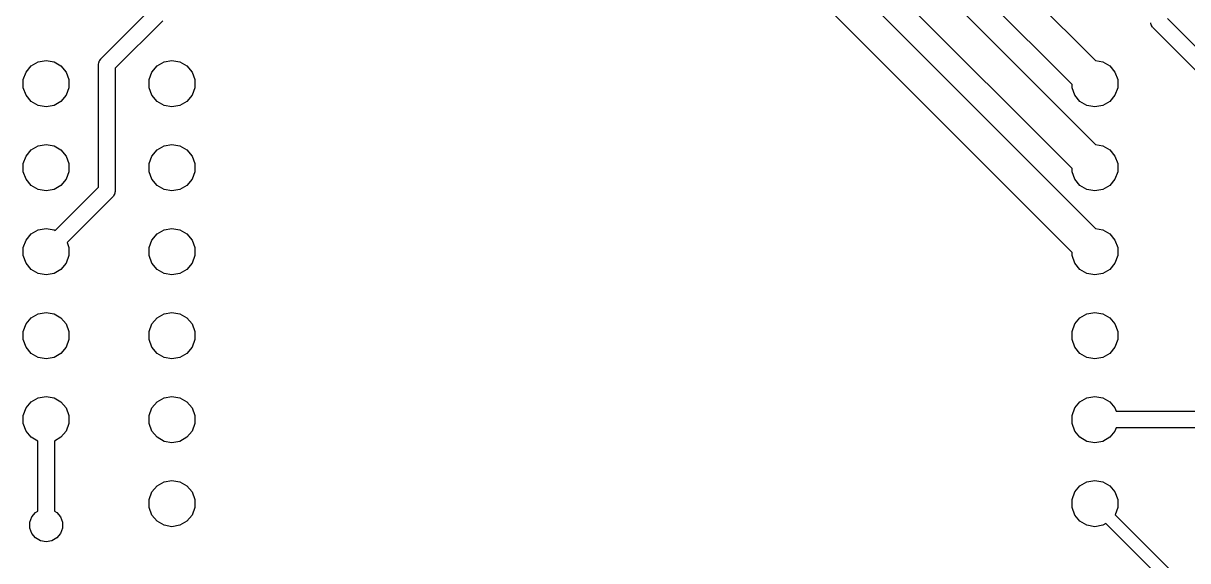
# Model space of a CAD drawing. Extents: x 25 to 346, y -457 to -16.
# Drawn here: x 108.85 to 144.1, y -374.47 to -358.22 of the extents above; entities that cross this region are included whole.
import ezdxf

# ---------------------------------------------------------------- set-up
doc = ezdxf.new("R2010")
doc.units = 0
doc.header["$MEASUREMENT"] = 0
doc.layers.add('BLACK', color=7, linetype='CONTINUOUS')

msp = doc.modelspace()

# ---------------------------------------------------------------- linework, layer by layer
at = {"layer": 'Black'}
for p, q in [((120.955, -338.994), (141.308, -359.348)), ((140.597, -360.073), (120.088, -339.563)), ((119.38, -339.959), (141.308, -361.888)), ((140.597, -362.613), (118.513, -340.529)), ((118.161, -341.28), (141.308, -364.428)), ((140.597, -365.153), (117.294, -341.849)), ((111.199, -359.294), (112.713, -357.78)), ((113.07, -358.142), (111.633, -359.579)), ((143.485, -358.073), (144.82, -359.408)), ((142.986, -358.232), (142.978, -358.2)), ((142.992, -358.265), (142.986, -358.232)), ((142.997, -358.275), (142.992, -358.265)), ((143, -358.285), (142.997, -358.275)), ((143.019, -358.313), (143, -358.285)), ((143.036, -358.341), (143.019, -358.313)), ((143.045, -358.349), (143.036, -358.341)), ((143.051, -358.358), (143.045, -358.349)), ((144.463, -359.77), (143.051, -358.358)), ((108.93, -359.694), (109.087, -359.508)), ((109.087, -359.508), (109.298, -359.386)), ((109.298, -359.386), (109.537, -359.344)), ((109.537, -359.344), (109.777, -359.386)), ((109.777, -359.386), (109.988, -359.508)), ((109.988, -359.508), (110.145, -359.694)), ((111.125, -359.474), (111.127, -359.462)), ((111.125, -363.178), (111.125, -359.474)), ((111.126, -359.451), (111.135, -359.419)), ((111.127, -359.462), (111.126, -359.451)), ((111.135, -359.419), (111.14, -359.387)), ((111.14, -359.387), (111.146, -359.377)), ((111.146, -359.377), (111.149, -359.366)), ((111.149, -359.366), (111.168, -359.339)), ((111.168, -359.339), (111.184, -359.31)), ((111.184, -359.31), (111.193, -359.303)), ((111.193, -359.303), (111.199, -359.294)), ((112.74, -359.694), (112.897, -359.508)), ((112.897, -359.508), (113.108, -359.386)), ((113.108, -359.386), (113.347, -359.344)), ((113.347, -359.344), (113.587, -359.386)), ((113.587, -359.386), (113.798, -359.508)), ((113.798, -359.508), (113.955, -359.694)), ((141.308, -359.348), (141.527, -359.386)), ((141.527, -359.386), (141.738, -359.508)), ((141.738, -359.508), (141.895, -359.694)), ((108.847, -359.923), (108.93, -359.694)), ((110.145, -359.694), (110.228, -359.923)), ((111.633, -359.579), (111.633, -363.284)), ((112.657, -359.923), (112.74, -359.694)), ((113.955, -359.694), (114.038, -359.923)), ((141.895, -359.694), (141.978, -359.923)), ((108.847, -360.167), (108.847, -359.923)), ((108.93, -360.396), (108.847, -360.167)), ((110.228, -360.167), (110.145, -360.396)), ((110.228, -359.923), (110.228, -360.167)), ((112.657, -360.167), (112.657, -359.923)), ((112.74, -360.396), (112.657, -360.167)), ((114.038, -360.167), (113.955, -360.396)), ((114.038, -359.923), (114.038, -360.167)), ((140.597, -360.167), (140.597, -360.073)), ((140.68, -360.396), (140.597, -360.167)), ((141.978, -360.167), (141.895, -360.396)), ((141.978, -359.923), (141.978, -360.167)), ((109.087, -360.582), (108.93, -360.396)), ((109.298, -360.704), (109.087, -360.582)), ((109.988, -360.582), (109.777, -360.704)), ((110.145, -360.396), (109.988, -360.582)), ((112.897, -360.582), (112.74, -360.396)), ((113.108, -360.704), (112.897, -360.582)), ((113.798, -360.582), (113.587, -360.704)), ((113.955, -360.396), (113.798, -360.582)), ((140.837, -360.582), (140.68, -360.396)), ((141.048, -360.704), (140.837, -360.582)), ((141.738, -360.582), (141.527, -360.704)), ((141.895, -360.396), (141.738, -360.582)), ((109.537, -360.746), (109.298, -360.704)), ((109.777, -360.704), (109.537, -360.746)), ((113.347, -360.746), (113.108, -360.704)), ((113.587, -360.704), (113.347, -360.746)), ((141.287, -360.746), (141.048, -360.704)), ((141.527, -360.704), (141.287, -360.746)), ((109.087, -362.048), (109.298, -361.926)), ((109.298, -361.926), (109.537, -361.884)), ((109.537, -361.884), (109.777, -361.926)), ((109.777, -361.926), (109.988, -362.048)), ((112.897, -362.048), (113.108, -361.926)), ((113.108, -361.926), (113.347, -361.884)), ((113.347, -361.884), (113.587, -361.926)), ((113.587, -361.926), (113.798, -362.048)), ((141.308, -361.888), (141.527, -361.926)), ((141.527, -361.926), (141.738, -362.048)), ((108.847, -362.463), (108.93, -362.234)), ((108.93, -362.234), (109.087, -362.048)), ((109.988, -362.048), (110.145, -362.234)), ((110.145, -362.234), (110.228, -362.463)), ((112.657, -362.463), (112.74, -362.234)), ((112.74, -362.234), (112.897, -362.048)), ((113.798, -362.048), (113.955, -362.234)), ((113.955, -362.234), (114.038, -362.463)), ((141.738, -362.048), (141.895, -362.234)), ((141.895, -362.234), (141.978, -362.463)), ((108.847, -362.707), (108.847, -362.463)), ((108.93, -362.936), (108.847, -362.707)), ((110.228, -362.707), (110.145, -362.936)), ((110.228, -362.463), (110.228, -362.707)), ((112.657, -362.707), (112.657, -362.463)), ((112.74, -362.936), (112.657, -362.707)), ((114.038, -362.707), (113.955, -362.936)), ((114.038, -362.463), (114.038, -362.707)), ((140.597, -362.707), (140.597, -362.613)), ((140.68, -362.936), (140.597, -362.707)), ((141.978, -362.707), (141.895, -362.936)), ((141.978, -362.463), (141.978, -362.707)), ((109.087, -363.122), (108.93, -362.936)), ((110.145, -362.936), (109.988, -363.122)), ((112.897, -363.122), (112.74, -362.936)), ((113.955, -362.936), (113.798, -363.122)), ((140.837, -363.122), (140.68, -362.936)), ((141.895, -362.936), (141.738, -363.122)), ((109.298, -363.244), (109.087, -363.122)), ((109.537, -363.286), (109.298, -363.244)), ((109.777, -363.244), (109.537, -363.286)), ((109.988, -363.122), (109.777, -363.244)), ((110.056, -364.247), (111.125, -363.178)), ((111.59, -363.418), (111.574, -363.447)), ((111.609, -363.391), (111.59, -363.418)), ((111.612, -363.38), (111.609, -363.391)), ((111.618, -363.37), (111.612, -363.38)), ((111.623, -363.338), (111.618, -363.37)), ((111.632, -363.306), (111.623, -363.338)), ((111.633, -363.284), (111.631, -363.295)), ((111.631, -363.295), (111.632, -363.306)), ((113.108, -363.244), (112.897, -363.122)), ((113.347, -363.286), (113.108, -363.244)), ((113.587, -363.244), (113.347, -363.286)), ((113.798, -363.122), (113.587, -363.244)), ((141.048, -363.244), (140.837, -363.122)), ((141.287, -363.286), (141.048, -363.244)), ((141.527, -363.244), (141.287, -363.286)), ((141.738, -363.122), (141.527, -363.244)), ((111.559, -363.463), (110.416, -364.606)), ((111.565, -363.454), (111.559, -363.463)), ((111.574, -363.447), (111.565, -363.454)), ((109.087, -364.588), (109.298, -364.466)), ((109.298, -364.466), (109.537, -364.424)), ((109.537, -364.424), (109.777, -364.466)), ((109.777, -364.466), (109.815, -364.488)), ((109.815, -364.488), (110.056, -364.247)), ((110.056, -364.247), (110.056, -364.247)), ((112.897, -364.588), (113.108, -364.466)), ((113.108, -364.466), (113.347, -364.424)), ((113.347, -364.424), (113.587, -364.466)), ((113.587, -364.466), (113.798, -364.588)), ((141.308, -364.428), (141.527, -364.466)), ((141.527, -364.466), (141.738, -364.588)), ((108.847, -365.003), (108.93, -364.774)), ((108.93, -364.774), (109.087, -364.588)), ((110.416, -364.606), (110.172, -364.85)), ((110.416, -364.606), (110.416, -364.606)), ((112.657, -365.003), (112.74, -364.774)), ((112.74, -364.774), (112.897, -364.588)), ((113.798, -364.588), (113.955, -364.774)), ((113.955, -364.774), (114.038, -365.003)), ((141.738, -364.588), (141.895, -364.774)), ((141.895, -364.774), (141.978, -365.003)), ((108.847, -365.247), (108.847, -365.003)), ((110.172, -364.85), (110.228, -365.003)), ((110.228, -365.003), (110.228, -365.247)), ((112.657, -365.247), (112.657, -365.003)), ((114.038, -365.003), (114.038, -365.247)), ((140.597, -365.247), (140.597, -365.153)), ((141.978, -365.003), (141.978, -365.247)), ((108.93, -365.476), (108.847, -365.247)), ((109.087, -365.662), (108.93, -365.476)), ((110.145, -365.476), (109.988, -365.662)), ((110.228, -365.247), (110.145, -365.476)), ((112.74, -365.476), (112.657, -365.247)), ((112.897, -365.662), (112.74, -365.476)), ((113.955, -365.476), (113.798, -365.662)), ((114.038, -365.247), (113.955, -365.476)), ((140.68, -365.476), (140.597, -365.247)), ((140.837, -365.662), (140.68, -365.476)), ((141.895, -365.476), (141.738, -365.662)), ((141.978, -365.247), (141.895, -365.476)), ((109.298, -365.784), (109.087, -365.662)), ((109.537, -365.826), (109.298, -365.784)), ((109.777, -365.784), (109.537, -365.826)), ((109.988, -365.662), (109.777, -365.784)), ((113.108, -365.784), (112.897, -365.662)), ((113.347, -365.826), (113.108, -365.784)), ((113.587, -365.784), (113.347, -365.826)), ((113.798, -365.662), (113.587, -365.784)), ((141.048, -365.784), (140.837, -365.662)), ((141.287, -365.826), (141.048, -365.784)), ((141.527, -365.784), (141.287, -365.826)), ((141.738, -365.662), (141.527, -365.784)), ((108.847, -367.543), (108.93, -367.314)), ((108.93, -367.314), (109.087, -367.128)), ((109.087, -367.128), (109.298, -367.006)), ((109.298, -367.006), (109.537, -366.964)), ((109.537, -366.964), (109.777, -367.006)), ((109.777, -367.006), (109.988, -367.128)), ((109.988, -367.128), (110.145, -367.314)), ((110.145, -367.314), (110.228, -367.543)), ((112.657, -367.543), (112.74, -367.314)), ((112.74, -367.314), (112.897, -367.128)), ((112.897, -367.128), (113.108, -367.006)), ((113.108, -367.006), (113.347, -366.964)), ((113.347, -366.964), (113.587, -367.006)), ((113.587, -367.006), (113.798, -367.128)), ((113.798, -367.128), (113.955, -367.314)), ((113.955, -367.314), (114.038, -367.543)), ((140.597, -367.543), (140.68, -367.314)), ((140.68, -367.314), (140.837, -367.128)), ((140.837, -367.128), (141.048, -367.006)), ((141.048, -367.006), (141.287, -366.964)), ((141.287, -366.964), (141.527, -367.006)), ((141.527, -367.006), (141.738, -367.128)), ((141.738, -367.128), (141.895, -367.314)), ((141.895, -367.314), (141.978, -367.543)), ((108.847, -367.787), (108.847, -367.543)), ((110.228, -367.543), (110.228, -367.787)), ((112.657, -367.787), (112.657, -367.543)), ((114.038, -367.543), (114.038, -367.787)), ((140.597, -367.787), (140.597, -367.543)), ((141.978, -367.543), (141.978, -367.787)), ((108.93, -368.016), (108.847, -367.787)), ((109.087, -368.202), (108.93, -368.016)), ((110.145, -368.016), (109.988, -368.202)), ((110.228, -367.787), (110.145, -368.016)), ((112.74, -368.016), (112.657, -367.787)), ((112.897, -368.202), (112.74, -368.016)), ((113.955, -368.016), (113.798, -368.202)), ((114.038, -367.787), (113.955, -368.016)), ((140.68, -368.016), (140.597, -367.787)), ((140.837, -368.202), (140.68, -368.016)), ((141.895, -368.016), (141.738, -368.202)), ((141.978, -367.787), (141.895, -368.016)), ((109.298, -368.324), (109.087, -368.202)), ((109.537, -368.366), (109.298, -368.324)), ((109.777, -368.324), (109.537, -368.366)), ((109.988, -368.202), (109.777, -368.324)), ((113.108, -368.324), (112.897, -368.202)), ((113.347, -368.366), (113.108, -368.324)), ((113.587, -368.324), (113.347, -368.366)), ((113.798, -368.202), (113.587, -368.324)), ((141.048, -368.324), (140.837, -368.202)), ((141.287, -368.366), (141.048, -368.324)), ((141.527, -368.324), (141.287, -368.366)), ((141.738, -368.202), (141.527, -368.324)), ((108.93, -369.854), (109.087, -369.668)), ((109.087, -369.668), (109.298, -369.546)), ((109.298, -369.546), (109.537, -369.504)), ((109.537, -369.504), (109.777, -369.546)), ((109.777, -369.546), (109.988, -369.668)), ((109.988, -369.668), (110.145, -369.854)), ((112.74, -369.854), (112.897, -369.668)), ((112.897, -369.668), (113.108, -369.546)), ((113.108, -369.546), (113.347, -369.504)), ((113.347, -369.504), (113.587, -369.546)), ((113.587, -369.546), (113.798, -369.668)), ((113.798, -369.668), (113.955, -369.854)), ((140.68, -369.854), (140.837, -369.668)), ((140.837, -369.668), (141.048, -369.546)), ((141.048, -369.546), (141.287, -369.504)), ((141.287, -369.504), (141.527, -369.546)), ((141.527, -369.546), (141.738, -369.668)), ((141.738, -369.668), (141.895, -369.854)), ((108.847, -370.083), (108.93, -369.854)), ((108.847, -370.327), (108.847, -370.083)), ((110.145, -369.854), (110.228, -370.083)), ((110.228, -370.083), (110.228, -370.327)), ((112.657, -370.083), (112.74, -369.854)), ((112.657, -370.327), (112.657, -370.083)), ((113.955, -369.854), (114.038, -370.083)), ((114.038, -370.083), (114.038, -370.327)), ((140.597, -370.083), (140.68, -369.854)), ((140.597, -370.327), (140.597, -370.083)), ((141.895, -369.854), (141.93, -369.951)), ((141.93, -369.951), (144.455, -369.951)), ((108.93, -370.556), (108.847, -370.327)), ((110.228, -370.327), (110.145, -370.556)), ((112.74, -370.556), (112.657, -370.327)), ((114.038, -370.327), (113.955, -370.556)), ((140.68, -370.556), (140.597, -370.327)), ((141.93, -370.459), (141.895, -370.556)), ((144.455, -370.459), (141.93, -370.459)), ((109.087, -370.742), (108.93, -370.556)), ((109.283, -370.856), (109.087, -370.742)), ((109.988, -370.742), (109.791, -370.856)), ((110.145, -370.556), (109.988, -370.742)), ((112.897, -370.742), (112.74, -370.556)), ((113.108, -370.864), (112.897, -370.742)), ((113.798, -370.742), (113.587, -370.864)), ((113.955, -370.556), (113.798, -370.742)), ((140.837, -370.742), (140.68, -370.556)), ((141.048, -370.864), (140.837, -370.742)), ((141.738, -370.742), (141.527, -370.864)), ((141.895, -370.556), (141.738, -370.742)), ((109.283, -372.976), (109.283, -370.856)), ((109.791, -370.856), (109.791, -372.976)), ((113.347, -370.906), (113.108, -370.864)), ((113.587, -370.864), (113.347, -370.906)), ((141.287, -370.906), (141.048, -370.864)), ((141.527, -370.864), (141.287, -370.906)), ((112.74, -372.394), (112.897, -372.208)), ((112.897, -372.208), (113.108, -372.086)), ((113.108, -372.086), (113.347, -372.044)), ((113.347, -372.044), (113.587, -372.086)), ((113.587, -372.086), (113.798, -372.208)), ((113.798, -372.208), (113.955, -372.394)), ((140.68, -372.394), (140.837, -372.208)), ((140.837, -372.208), (141.048, -372.086)), ((141.048, -372.086), (141.287, -372.044)), ((141.287, -372.044), (141.527, -372.086)), ((141.527, -372.086), (141.738, -372.208)), ((141.738, -372.208), (141.895, -372.394)), ((112.657, -372.623), (112.74, -372.394)), ((113.955, -372.394), (114.038, -372.623)), ((140.597, -372.623), (140.68, -372.394)), ((141.895, -372.394), (141.978, -372.623)), ((112.657, -372.867), (112.657, -372.623)), ((112.74, -373.096), (112.657, -372.867)), ((114.038, -372.867), (113.955, -373.096)), ((114.038, -372.623), (114.038, -372.867)), ((140.597, -372.867), (140.597, -372.623)), ((140.68, -373.096), (140.597, -372.867)), ((141.978, -372.867), (141.898, -373.086)), ((141.978, -372.623), (141.978, -372.867)), ((109.043, -373.313), (109.103, -373.149)), ((109.103, -373.149), (109.215, -373.016)), ((109.215, -373.016), (109.283, -372.976)), ((109.791, -372.976), (109.86, -373.016)), ((109.86, -373.016), (109.972, -373.149)), ((109.972, -373.149), (110.032, -373.313)), ((112.897, -373.282), (112.74, -373.096)), ((113.108, -373.404), (112.897, -373.282)), ((113.798, -373.282), (113.587, -373.404)), ((113.955, -373.096), (113.798, -373.282)), ((140.837, -373.282), (140.68, -373.096)), ((141.048, -373.404), (140.837, -373.282)), ((141.898, -373.086), (142.121, -373.309)), ((109.043, -373.487), (109.043, -373.313)), ((109.103, -373.651), (109.043, -373.487)), ((109.215, -373.784), (109.103, -373.651)), ((109.972, -373.651), (109.86, -373.784)), ((110.032, -373.487), (109.972, -373.651)), ((110.032, -373.313), (110.032, -373.487)), ((113.347, -373.446), (113.108, -373.404)), ((113.587, -373.404), (113.347, -373.446)), ((141.287, -373.446), (141.048, -373.404)), ((141.527, -373.404), (141.287, -373.446)), ((141.622, -373.349), (141.527, -373.404)), ((141.851, -373.578), (141.622, -373.349)), ((143.408, -375.135), (141.851, -373.578)), ((142.121, -373.309), (143.734, -374.922)), ((109.366, -373.872), (109.215, -373.784)), ((109.537, -373.902), (109.366, -373.872)), ((109.709, -373.872), (109.537, -373.902)), ((109.86, -373.784), (109.709, -373.872))]:
    msp.add_line(p, q, dxfattribs=at)

doc.saveas('drawing.dxf')
